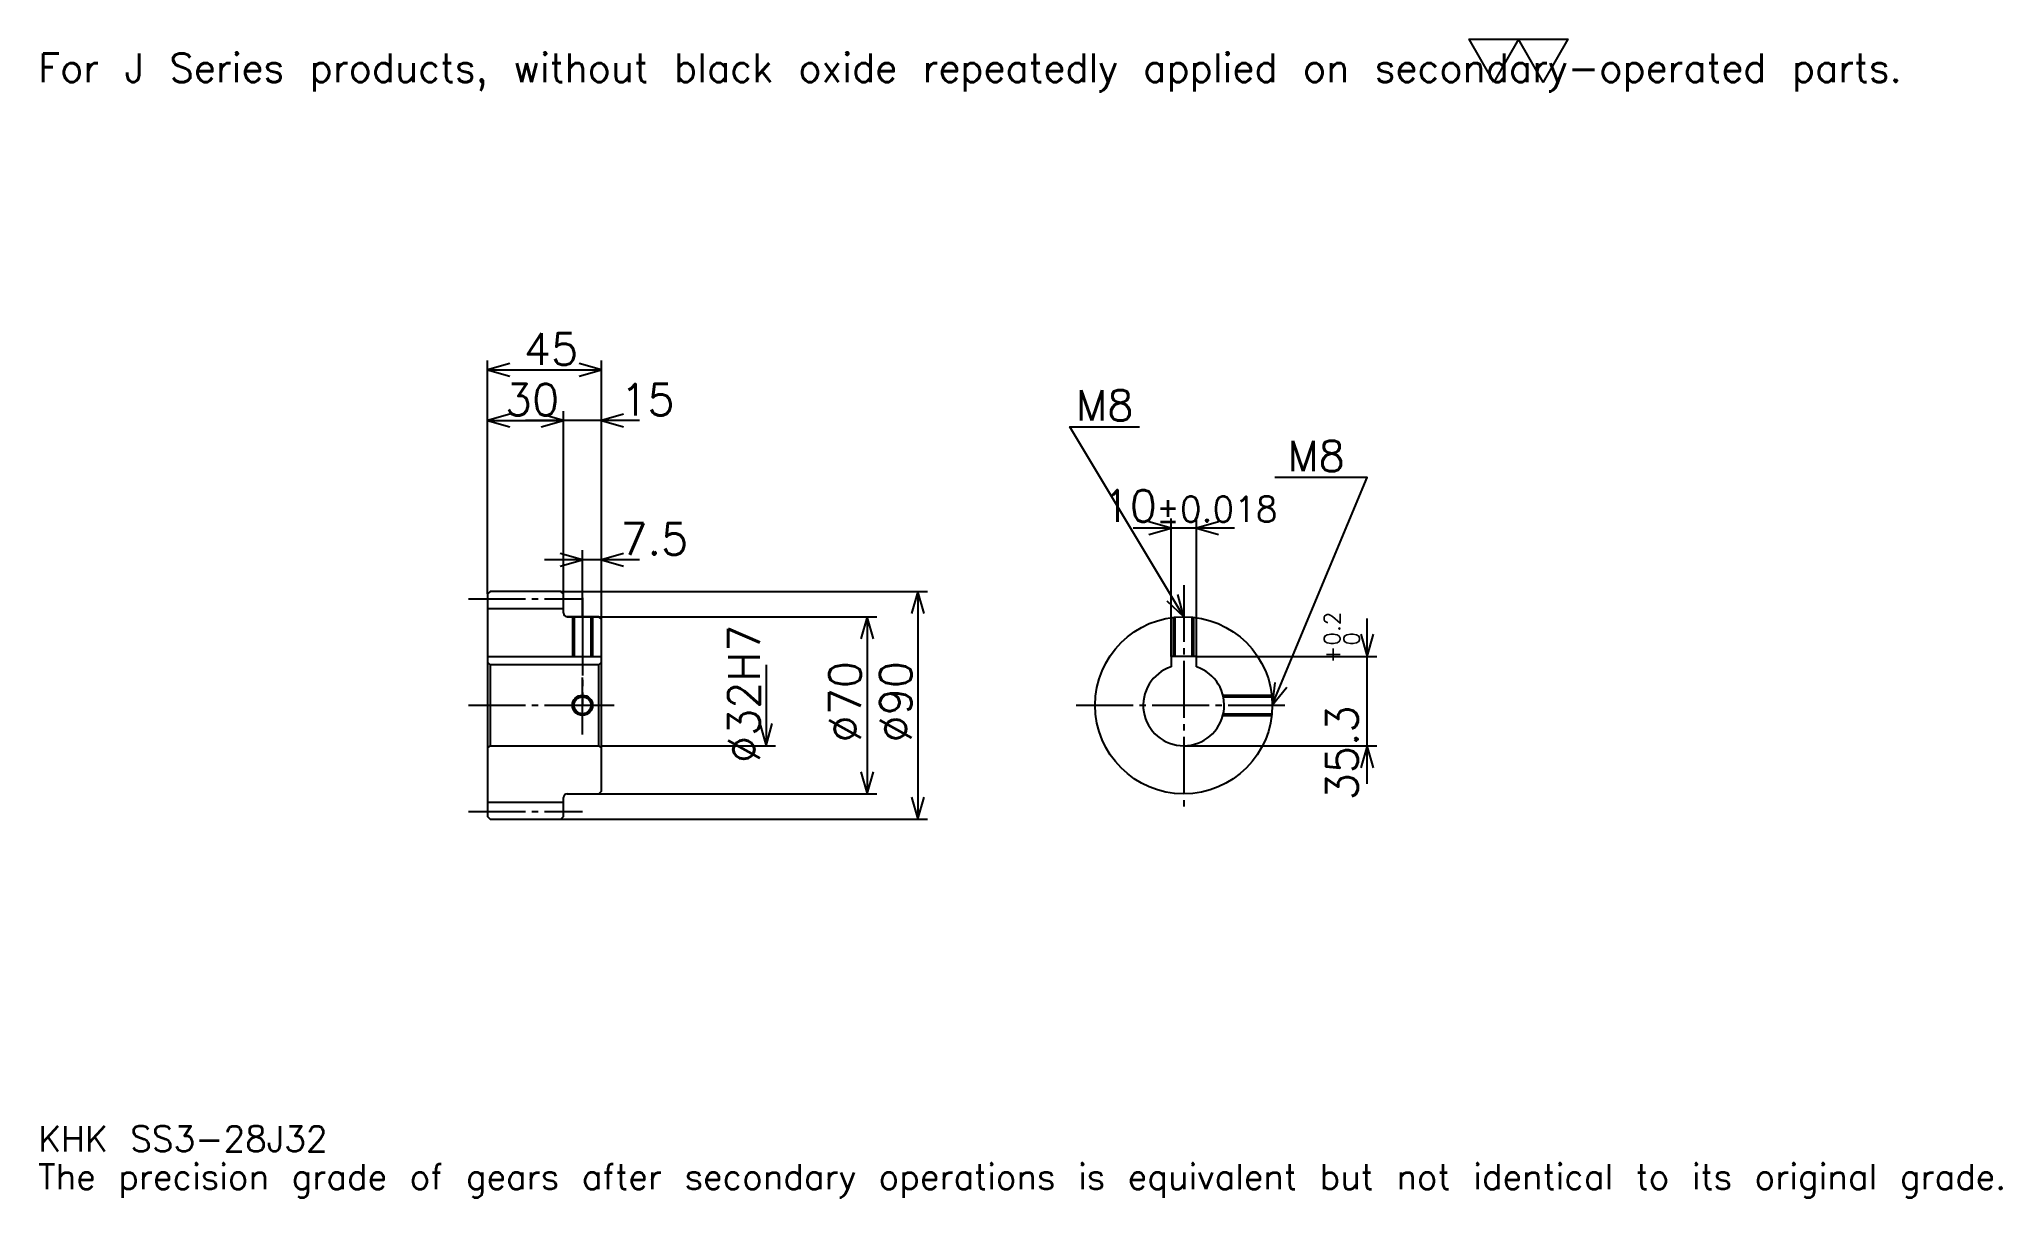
# Model space of a CAD drawing. Extents: x 25 to 801, y 9 to 467.
import ezdxf

# ---------------------------------------------------------------- set-up
doc = ezdxf.new("R2010")
doc.units = 0
doc.linetypes.add('DASHDOT', pattern=[30, 22.5, -2.5, 2.5, -2.5])
doc.layers.get('0').update_dxf_attribs({"linetype": 'CONTINUOUS'})
doc.layers.add('DASHDOT', color=6, linetype='DASHDOT')
doc.styles.add('KANJI', font='TXT', dxfattribs={"bigfont": 'BIGFONT'})

msp = doc.modelspace()

# ---------------------------------------------------------------- linework, layer by layer
at = {"color": 5}
for p, q in [((202.5, 248.75), (202.5, 340)), ((202.5, 336.25), (247.5, 336.25)), ((247.5, 248.75), (247.5, 340)), ((232.5, 248.75), (232.5, 320)), ((202.5, 316.25), (232.5, 316.25)), ((262.5, 316.25), (217.5, 316.25)), ((497.5, 273.75), (457.5, 273.75)), ((472.5, 223.050003), (472.5, 277.5)), ((482.5, 223.050003), (482.5, 277.5)), ((240, 248.75), (240, 265)), ((262.5, 261.25), (225, 261.25)), ((202.5, 247.75), (202.5, 248.75)), ((231.5, 248.75), (247.5, 248.75)), ((232.5, 247.75), (232.5, 248.75)), ((240, 238.75), (240, 248.75)), ((240, 238.75), (240, 248.75)), ((247.5, 248.75), (376.25, 248.75)), ((247.5, 237.75), (247.5, 248.75)), ((372.5, 248.75), (372.5, 158.75)), ((234, 238.75), (247.5, 238.75)), ((247.5, 238.75), (356.25, 238.75)), ((352.5, 238.75), (352.5, 168.75)), ((550, 172.75), (550, 238.050003)), ((312.5, 219.75), (312.5, 187.75)), ((482.5, 223.050003), (553.75, 223.050003)), ((247.5, 187.75), (316.25, 187.75)), ((477.5, 187.75), (553.75, 187.75)), ((234, 168.75), (247.5, 168.75)), ((247.5, 168.75), (356.25, 168.75)), ((231.5, 158.75), (247.5, 158.75)), ((247.5, 158.75), (376.25, 158.75))]:
    msp.add_line(p, q, dxfattribs=at)
at = {"color": 4}
for p, q in [((202.5, 242), (232.5, 242)), ((202.5, 223.050003), (247.5, 223.050003)), ((203.5, 219.75), (203.5, 187.75)), ((246.5, 219.75), (247.5, 220.75)), ((246.5, 187.75), (247.5, 186.75)), ((202.5, 165.5), (232.5, 165.5))]:
    msp.add_line(p, q, dxfattribs=at)
at = {"color": 7}
msp.add_lwpolyline([(600, 450), (590.25, 466.899994), (629.25, 466.899994), (619.5, 450), (609.75, 466.899994), (600, 450)], dxfattribs=at)
at = {"color": 5}
for points in [[(211.25, 338.75), (202.5, 336.25), (211.25, 333.75)], [(238.75, 333.75), (247.5, 336.25), (238.75, 338.75)], [(211.25, 318.75), (202.5, 316.25), (211.25, 313.75)], [(223.75, 313.75), (232.5, 316.25), (223.75, 318.75)], [(223.75, 313.75), (232.5, 316.25), (223.75, 318.75)], [(256.25, 318.75), (247.5, 316.25), (256.25, 313.75)], [(477.5, 238.75), (432.5, 313.75), (460, 313.75)], [(512.5, 203.75), (550, 293.75), (513.5, 293.75)], [(463.75, 271.25), (472.5, 273.75), (463.75, 276.25)], [(491.25, 276.25), (482.5, 273.75), (491.25, 271.25)], [(231.25, 258.75), (240, 261.25), (231.25, 263.75)], [(256.25, 263.75), (247.5, 261.25), (256.25, 258.75)], [(375, 240), (372.5, 248.75), (370, 240)], [(470.854431, 244.966827), (477.5, 238.75), (475.141907, 247.539307)], [(355, 230), (352.5, 238.75), (350, 230)], [(547.5, 231.800003), (550, 223.050003), (552.5, 231.800003)], [(513.557678, 212.788467), (512.5, 203.75), (518.173096, 210.865387)], [(310, 196.5), (312.5, 187.75), (315, 196.5)], [(552.5, 179), (550, 187.75), (547.5, 179)], [(350, 177.5), (352.5, 168.75), (355, 177.5)], [(370, 167.5), (372.5, 158.75), (375, 167.5)]]:
    msp.add_lwpolyline(points, dxfattribs=at)
at = {"color": 4}
for points in [[(232.5, 240.25), (232.5, 247.75), (231.5, 248.75), (203.5, 248.75), (202.5, 247.75), (202.5, 186.75)], [(234, 168.75), (246.5, 168.75), (247.5, 169.75), (247.5, 237.75), (246.5, 238.75), (234, 238.75)], [(236, 238.75), (236, 223.050003)], [(236.675003, 238.75), (236.675003, 223.050003)], [(243.324997, 238.75), (243.324997, 223.050003)], [(244, 238.75), (244, 223.050003)], [(473.5, 223.050003), (473.5, 238.520676)], [(474.174988, 223.050003), (474.174988, 238.591705)], [(480.825012, 223.050003), (480.825012, 238.591705)], [(481.5, 223.050003), (481.5, 238.520676)], [(202.5, 186.75), (203.5, 187.75), (246.5, 187.75), (246.5, 219.75), (203.5, 219.75), (202.5, 220.75)], [(482.5, 218.948685), (482.5, 223.050003), (472.5, 223.050003), (472.5, 218.948685)], [(492.991943, 207.75), (512.270691, 207.75)], [(493.150696, 207.074997), (512.341675, 207.074997)], [(492.991943, 199.75), (512.270691, 199.75)], [(493.150696, 200.425003), (512.341675, 200.425003)], [(202.5, 186.75), (202.5, 159.75), (203.5, 158.75), (231.5, 158.75), (232.5, 159.75), (232.5, 167.25)]]:
    msp.add_lwpolyline(points, dxfattribs=at)
for centre, radius in [((477.5, 203.75), 35), ((240, 203.75), 3.325)]:
    msp.add_circle(centre, radius, dxfattribs=at)
at = {"color": 7}
msp.add_circle((240, 203.75), 4, dxfattribs=at)
at = {"color": 4}
for centre, radius, start, end in [((234, 240.25), 1.5, 180, 270), ((477.5, 203.75), 16, 108.209957329, 71.790042671), ((234, 167.25), 1.5, 90, 180)]:
    msp.add_arc(centre, radius, start, end, dxfattribs=at)
at = {"layer": 'DASHDOT', "color": 7}
for p, q in [((477.5, 251.25), (477.5, 161.25)), ((195, 245.75), (240, 245.75)), ((240, 238.75), (240, 203.75)), ((195, 203.75), (255, 203.75)), ((435, 203.75), (520, 203.75)), ((195, 161.75), (240, 161.75))]:
    msp.add_line(p, q, dxfattribs=at)
for points in [[(240, 246.25), (240, 215.550003)], [(240, 192.25), (240, 215.25)], [(228.5, 203.75), (251.5, 203.75)]]:
    msp.add_lwpolyline(points, dxfattribs=at)

# ---------------------------------------------------------------- texts
at = {"color": 7, "style": 'KANJI'}
for s, height, p in [('For J Series products, without black oxide repeatedly applied on secondary-operated parts.', 11.25, (25, 450)), ('45', 12.5, (216.875, 338.25)), ('30', 12.5, (209.375, 318.25)), ('15', 12.5, (255, 318.25)), ('M8', 12, (435, 316.25)), ('M8', 12, (518.5, 296.25)), ('10', 12.5, (445.44751, 276.25)), ('%%p0.018', 10, (466.570984, 276.25)), ('7.5', 12.5, (255, 263.25)), ('KHK SS3-28J32', 10, (25, 27.5)), ('The precision grade of gears after secondary operations is equivalent but not identical to its original grade.', 10, (25, 12.5))]:
    msp.add_text(s, height=height, dxfattribs=at).set_placement(p)
for s, height, p in [('%%c32H7', 12.5, (310, 180.9375)), ('0.2', 6.25, (539.25, 227.332962)), ('+', 6.25, (539.25, 220.332962)), ('0', 6.25, (547, 227.332962)), ('%%c70', 12.5, (350, 189.0625)), ('%%c90', 12.5, (370, 189.0625)), ('35.3', 12.5, (546.25, 166.228027))]:
    msp.add_text(s, height=height, rotation=90, dxfattribs=at).set_placement(p)

doc.saveas('drawing.dxf')
